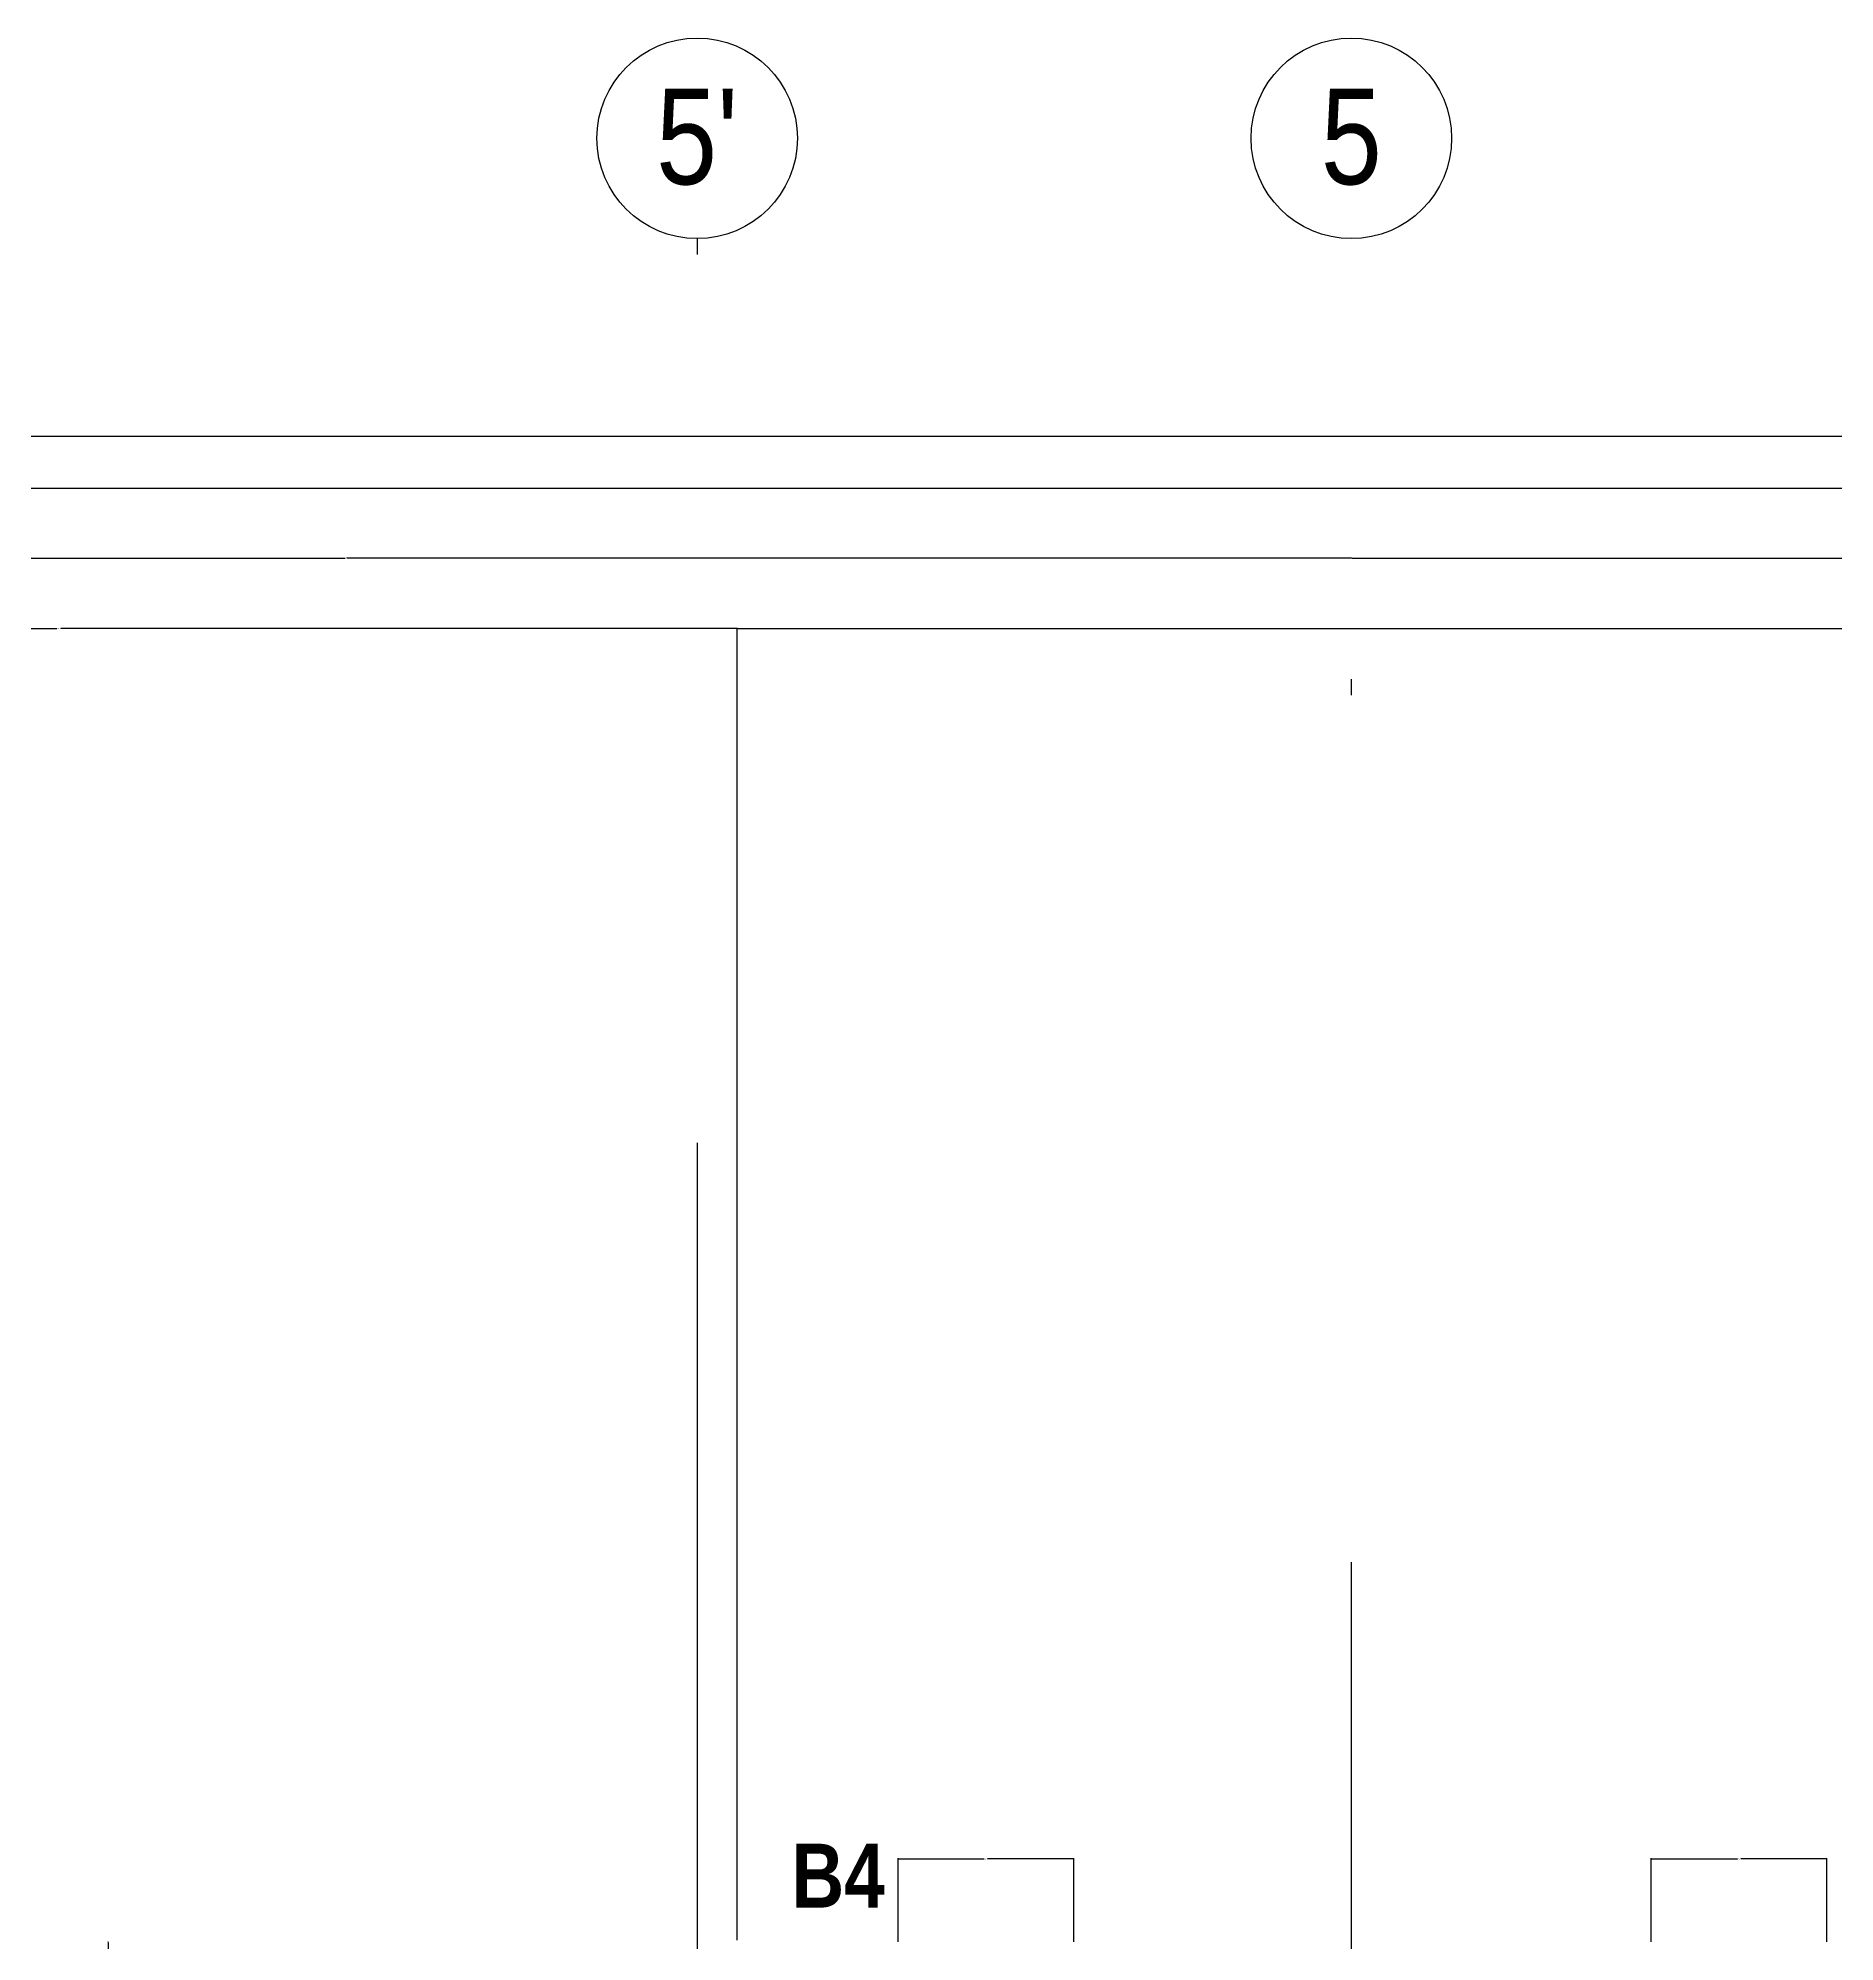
# Model space of a CAD drawing. Header units: millimetres. Extents: x 62 to 4126, y 148 to 2776.
# Drawn here: x 2184 to 2747, y 2121 to 2717 of the extents above; entities that cross this region are included whole.
import ezdxf

# ---------------------------------------------------------------- set-up
doc = ezdxf.new("R2010")
doc.units = ezdxf.units.MM
doc.linetypes.add('DASHDOT', pattern=[25.4, 12.7, -6.35, 0, -6.35])
doc.linetypes.add('Solid Line copy-002', pattern=[1150, 5, -278.333333, 595, -271.666667])
doc.layers.add('!Dimension', color=70, linetype='Continuous', lineweight=25)
doc.layers.add('Osi', color=70, linetype='DASHDOT', lineweight=25)
doc.layers.add('text', color=7, linetype='Continuous')
doc.styles.add('GENERATED_STYLE_2', font='ARIALN.TTF')
doc.styles.add('GENERATED_STYLE_3', font='ARIALNB.TTF')
doc.styles.get("Standard").update_dxf_attribs({"font": 'arial.ttf'})
doc.dimstyles.get("Standard").update_dxf_attribs({"dimtxt": 2.5, "dimasz": 2.5, "dimexe": 1.25, "dimexo": 0.625, "dimtad": 1, "dimtxsty": 'Standard', "dimcen": 2.5, "dimazin": 3, "dimtfac": 1, "dimtmove": 0, "dimatfit": 3})

# ---------------------------------------------------------------- blocks, each defined once
blk = doc.blocks.new('*D2213')
at = {"layer": '!Dimension', "color": 0, "lineweight": -2}
for p, q in [((2205.84, 2120.66), (2205.73, 2120.66)), ((2205.91, 2120.48), (2205.91, 2108.34)), ((2205.91, 2095.84), (2205.91, 2107.98)), ((2205.84, 2095.66), (2205.73, 2095.66))]:
    blk.add_line(p, q, dxfattribs=at)
at = {"layer": '!Dimension', "color": 0}
for points in [[(2205.94, 2120.48), (2205.88, 2120.48), (2205.91, 2120.66)], [(2205.88, 2095.84), (2205.94, 2095.84), (2205.91, 2095.66)]]:
    blk.add_solid(points, dxfattribs=at)
at = {"layer": 'Defpoints', "color": 0}
for p in [(2205.91, 2120.66), (2205.91, 2120.66), (2205.91, 2095.66)]:
    blk.add_point(p, dxfattribs=at)
at = {"layer": '!Dimension', "color": 0, "insert": (2205.91, 2108.16), "char_height": 0.18, "attachment_point": 5}
blk.add_mtext('\\A1;25.0000', dxfattribs=at)
blk = doc.blocks.new('*D2247')
at = {"layer": '!Dimension', "color": 0, "lineweight": -2}
for p, q in [((1977.91, 2121.22), (1977.91, 2532.39)), ((1978.09, 2532.21), (2189.8, 2532.21)), ((2402.73, 2532.21), (2191.01, 2532.21)), ((2402.91, 2121.22), (2402.91, 2532.39))]:
    blk.add_line(p, q, dxfattribs=at)
at = {"layer": '!Dimension', "color": 0}
for points in [[(1978.09, 2532.24), (1978.09, 2532.18), (1977.91, 2532.21)], [(2402.73, 2532.18), (2402.73, 2532.24), (2402.91, 2532.21)]]:
    blk.add_solid(points, dxfattribs=at)
at = {"layer": 'Defpoints', "color": 0}
for p in [(1977.91, 2532.21), (1977.91, 2121.16), (2402.91, 2121.16)]:
    blk.add_point(p, dxfattribs=at)
at = {"layer": '!Dimension', "color": 0, "insert": (2190.41, 2532.21), "char_height": 0.18, "attachment_point": 5}
blk.add_mtext('\\A1;425.0000', dxfattribs=at)
blk = doc.blocks.new('*D2248')
at = {"layer": '!Dimension', "color": 0, "lineweight": -2}
for p, q in [((2402.91, 2121.22), (2402.91, 2532.39)), ((2403.09, 2532.21), (2813.3, 2532.21)), ((3224.73, 2532.21), (2814.51, 2532.21)), ((3224.91, 2101.22), (3224.91, 2532.39))]:
    blk.add_line(p, q, dxfattribs=at)
at = {"layer": '!Dimension', "color": 0}
for points in [[(2403.09, 2532.24), (2403.09, 2532.18), (2402.91, 2532.21)], [(3224.73, 2532.18), (3224.73, 2532.24), (3224.91, 2532.21)]]:
    blk.add_solid(points, dxfattribs=at)
at = {"layer": 'Defpoints', "color": 0}
for p in [(3224.91, 2532.21), (2402.91, 2121.16), (3224.91, 2101.16)]:
    blk.add_point(p, dxfattribs=at)
at = {"layer": '!Dimension', "color": 0, "insert": (2813.91, 2532.21), "char_height": 0.18, "attachment_point": 5}
blk.add_mtext('\\A1;822.0000', dxfattribs=at)
blk = doc.blocks.new('*D2257')
at = {"layer": '!Dimension', "color": 0, "lineweight": -2}
for p, q in [((1965.41, 2554.22), (1965.41, 2554.41)), ((1965.59, 2554.23), (2280.12, 2554.23)), ((2595.23, 2554.23), (2280.69, 2554.23)), ((2595.41, 2554.22), (2595.41, 2554.41))]:
    blk.add_line(p, q, dxfattribs=at)
at = {"layer": '!Dimension', "color": 0}
for points in [[(1965.59, 2554.26), (1965.59, 2554.2), (1965.41, 2554.23)], [(2595.23, 2554.2), (2595.23, 2554.26), (2595.41, 2554.23)]]:
    blk.add_solid(points, dxfattribs=at)
at = {"layer": 'Defpoints', "color": 0}
for p in [(1965.41, 2554.16), (2595.41, 2554.23), (2595.41, 2554.16)]:
    blk.add_point(p, dxfattribs=at)
at = {"layer": '!Dimension', "color": 0, "insert": (2280.41, 2554.23), "char_height": 0.18, "attachment_point": 5}
blk.add_mtext('\\A1;630', dxfattribs=at)
blk = doc.blocks.new('*D2258')
at = {"layer": '!Dimension', "color": 0, "lineweight": -2}
for p, q in [((2595.41, 2554.22), (2595.41, 2554.41)), ((2595.59, 2554.23), (2910.12, 2554.23)), ((3225.23, 2554.23), (2910.69, 2554.23)), ((3225.41, 2554.22), (3225.41, 2554.41))]:
    blk.add_line(p, q, dxfattribs=at)
at = {"layer": '!Dimension', "color": 0}
for points in [[(2595.59, 2554.26), (2595.59, 2554.2), (2595.41, 2554.23)], [(3225.23, 2554.2), (3225.23, 2554.26), (3225.41, 2554.23)]]:
    blk.add_solid(points, dxfattribs=at)
at = {"layer": 'Defpoints', "color": 0}
for p in [(2595.41, 2554.16), (3225.41, 2554.23), (3225.41, 2554.16)]:
    blk.add_point(p, dxfattribs=at)
at = {"layer": '!Dimension', "color": 0, "insert": (2910.41, 2554.23), "char_height": 0.18, "attachment_point": 5}
blk.add_mtext('\\A1;630', dxfattribs=at)
blk = doc.blocks.new('*D2263')
at = {"layer": '!Dimension', "color": 0, "lineweight": -2}
for p, q in [((1977.91, 2210.22), (1977.91, 2576.31)), ((1978.09, 2576.13), (2922.24, 2576.13)), ((3867.73, 2576.13), (2923.57, 2576.13)), ((3867.91, 2120.72), (3867.91, 2576.31))]:
    blk.add_line(p, q, dxfattribs=at)
at = {"layer": '!Dimension', "color": 0}
for points in [[(1978.09, 2576.16), (1978.09, 2576.1), (1977.91, 2576.13)], [(3867.73, 2576.1), (3867.73, 2576.16), (3867.91, 2576.13)]]:
    blk.add_solid(points, dxfattribs=at)
at = {"layer": 'Defpoints', "color": 0}
for p in [(3867.91, 2576.13), (1977.91, 2210.16), (3867.91, 2120.66)]:
    blk.add_point(p, dxfattribs=at)
at = {"layer": '!Dimension', "color": 0, "insert": (2922.91, 2576.13), "char_height": 0.18, "attachment_point": 5}
blk.add_mtext('\\A1;1890.0000', dxfattribs=at)
blk = doc.blocks.new('*D2264')
at = {"layer": '!Dimension', "color": 0, "lineweight": -2}
for p, q in [((307.91, 2120.22), (307.91, 2592.46)), ((308.09, 2592.28), (2087.55, 2592.28)), ((3867.73, 2592.28), (2088.26, 2592.28)), ((3867.91, 2120.72), (3867.91, 2592.46))]:
    blk.add_line(p, q, dxfattribs=at)
at = {"layer": '!Dimension', "color": 0}
for points in [[(308.09, 2592.31), (308.09, 2592.25), (307.91, 2592.28)], [(3867.73, 2592.25), (3867.73, 2592.31), (3867.91, 2592.28)]]:
    blk.add_solid(points, dxfattribs=at)
at = {"layer": 'Defpoints', "color": 0}
for p in [(3867.91, 2592.28), (307.91, 2120.16), (3867.91, 2120.66)]:
    blk.add_point(p, dxfattribs=at)
at = {"layer": '!Dimension', "color": 0, "insert": (2087.91, 2592.28), "char_height": 0.18, "attachment_point": 5}
blk.add_mtext('\\A1;3560', dxfattribs=at)
blk = doc.blocks.new('*D2593')
at = {"color": 0, "linetype": 'Continuous', "lineweight": -2}
for p, q in [((2689.41, 2120.72), (2689.41, 2146.84)), ((2689.59, 2146.66), (2716.37, 2146.66)), ((2744.23, 2146.66), (2717.44, 2146.66)), ((2744.41, 2120.72), (2744.41, 2146.84))]:
    blk.add_line(p, q, dxfattribs=at)
at = {"color": 0}
for points in [[(2689.59, 2146.69), (2689.59, 2146.63), (2689.41, 2146.66)], [(2744.23, 2146.63), (2744.23, 2146.69), (2744.41, 2146.66)]]:
    blk.add_solid(points, dxfattribs=at)
at = {"layer": 'Defpoints', "color": 0}
for p in [(2744.41, 2146.66), (2689.41, 2120.66), (2744.41, 2120.66)]:
    blk.add_point(p, dxfattribs=at)
at = {"color": 0, "lineweight": 20, "insert": (2716.91, 2146.66), "char_height": 0.18, "attachment_point": 5}
blk.add_mtext('\\A1;55.0000', dxfattribs=at)
blk = doc.blocks.new('*D2596')
at = {"color": 0, "linetype": 'Continuous', "lineweight": -2}
for p, q in [((2453.41, 2120.72), (2453.41, 2146.84)), ((2453.59, 2146.66), (2480.37, 2146.66)), ((2508.23, 2146.66), (2481.44, 2146.66)), ((2508.41, 2120.72), (2508.41, 2146.84))]:
    blk.add_line(p, q, dxfattribs=at)
at = {"color": 0}
for points in [[(2453.59, 2146.69), (2453.59, 2146.63), (2453.41, 2146.66)], [(2508.23, 2146.63), (2508.23, 2146.69), (2508.41, 2146.66)]]:
    blk.add_solid(points, dxfattribs=at)
at = {"layer": 'Defpoints', "color": 0}
for p in [(2508.41, 2146.66), (2453.41, 2120.66), (2508.41, 2120.66)]:
    blk.add_point(p, dxfattribs=at)
at = {"color": 0, "lineweight": 20, "insert": (2480.91, 2146.66), "char_height": 0.18, "attachment_point": 5}
blk.add_mtext('\\A1;55.0000', dxfattribs=at)

msp = doc.modelspace()

# ---------------------------------------------------------------- linework, layer by layer
at = {"layer": 'Osi', "linetype": 'Solid Line copy-002', "lineweight": 25}
for p, q in [((2390.415, 2654.345), (2390.415, 1540.637)), ((2595.413, 211.257), (2595.413, 2654.348))]:
    msp.add_line(p, q, dxfattribs=at)
at = {"layer": 'Osi', "color": 2, "linetype": 'Continuous', "lineweight": 30}
for centre in [(2390.415, 2685.754), (2595.415, 2685.757)]:
    msp.add_circle(centre, 31.408, dxfattribs=at)

# ---------------------------------------------------------------- texts
at = {"layer": 'text', "color": 2, "linetype": 'Continuous', "lineweight": 5, "char_height": 30, "attachment_point": 5, "style": 'GENERATED_STYLE_2'}
for s, insert in [("5'", (2390.415, 2686.146)), ('5', (2595.415, 2686.148))]:
    msp.add_mtext(s, dxfattribs=dict(at, insert=insert))
at = {"layer": 'text', "color": 3, "linetype": 'Continuous', "lineweight": 5, "insert": (2434.599, 2151.404), "char_height": 20, "attachment_point": 2, "style": 'GENERATED_STYLE_3'}
msp.add_mtext('B4', dxfattribs=at)

# ---------------------------------------------------------------- dimensions: what is measured, and where the dimension line sits
at = {"layer": '!Dimension'}
for base, p1, p2, picture, middle in [((3867.905, 2592.284), (307.905, 2120.16), (3867.905, 2120.66), '*D2264', (2087.905, 2592.284)), ((2595.405, 2554.227), (1965.405, 2554.16), (2595.405, 2554.16), '*D2257', (2280.405, 2554.227)), ((3225.405, 2554.227), (2595.405, 2554.16), (3225.405, 2554.16), '*D2258', (2910.405, 2554.227))]:
    dim = msp.add_linear_dim(base=base, p1=p1, p2=p2, dimstyle='Standard', override={"dimdec": 0}, dxfattribs=at)
    dim.commit()
    dim.dimension.update_dxf_attribs({"geometry": picture, "text_midpoint": middle})
for base, p1, p2, picture, middle in [((3867.905, 2576.127), (1977.905, 2210.16), (3867.905, 2120.66), '*D2263', (2922.905, 2576.127)), ((1977.905, 2532.21), (2402.905, 2121.16), (1977.905, 2121.16), '*D2247', (2190.405, 2532.21)), ((3224.905, 2532.21), (2402.905, 2121.16), (3224.905, 2101.16), '*D2248', (2813.905, 2532.21))]:
    dim = msp.add_linear_dim(base=base, p1=p1, p2=p2, dimstyle='Standard', dxfattribs=at)
    dim.commit()
    dim.dimension.update_dxf_attribs({"geometry": picture, "text_midpoint": middle})
dim = msp.add_linear_dim(base=(2205.905, 2120.66), p1=(2205.905, 2095.66), p2=(2205.905, 2120.66), angle=90, dimstyle='Standard', dxfattribs=at)
dim.commit()
dim.dimension.update_dxf_attribs({"geometry": '*D2213', "text_midpoint": (2205.905, 2108.16)})
at = {"color": 7, "linetype": 'Continuous', "lineweight": 20}
for base, p1, p2, picture, middle in [((2508.405, 2146.662), (2453.405, 2120.66), (2508.405, 2120.66), '*D2596', (2480.905, 2146.662)), ((2744.405, 2146.662), (2689.405, 2120.66), (2744.405, 2120.66), '*D2593', (2716.905, 2146.662))]:
    dim = msp.add_linear_dim(base=base, p1=p1, p2=p2, dimstyle='Standard', dxfattribs=at)
    dim.commit()
    dim.dimension.update_dxf_attribs({"geometry": picture, "text_midpoint": middle})

doc.saveas('drawing.dxf')
